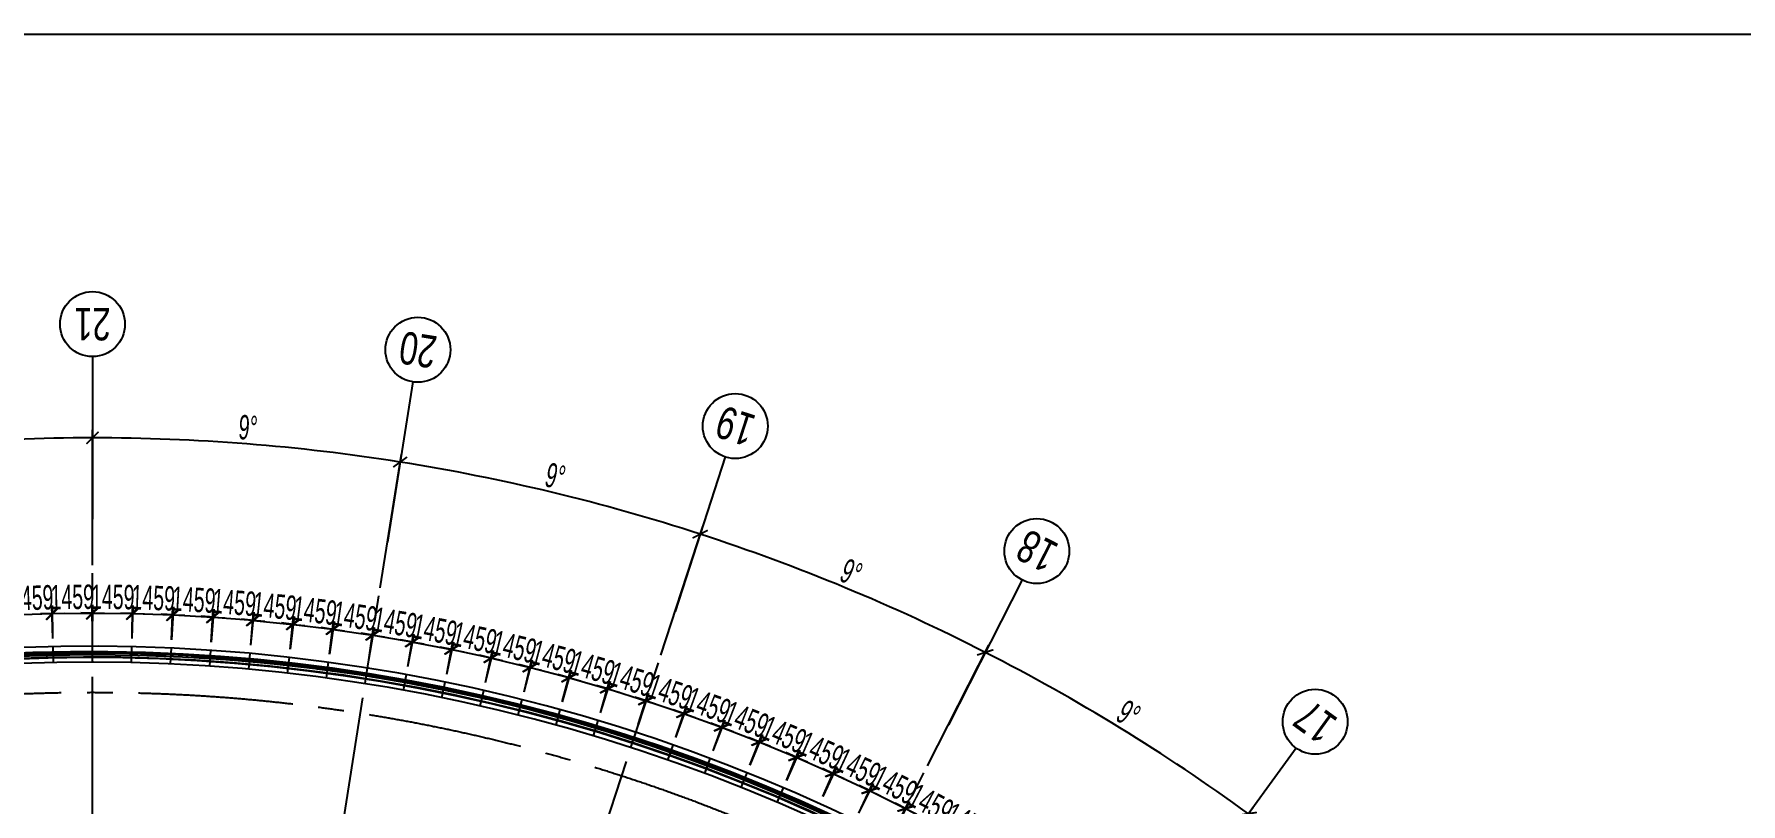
# Model space of a CAD drawing. Extents: x 104132 to 3338343, y -1228862 to 1409848.
# Drawn here: x 1242830 to 1305927, y 155909 to 184338 of the extents above; entities that cross this region are included whole.
import ezdxf
from ezdxf.enums import TextEntityAlignment as Align

# ---------------------------------------------------------------- set-up
doc = ezdxf.new("R2010")
doc.units = 0
doc.linetypes.add('CENTER', pattern=[50.8, 31.75, -6.35, 6.35, -6.35])
doc.linetypes.add('CENTER2', pattern=[28.575, 19.05, -3.175, 3.175, -3.175])
doc.layers.get('0').update_dxf_attribs({"color": 8})
doc.layers.get('Defpoints').update_dxf_attribs({"color": 8})
for name, color, linetype in [('#幕墙线-平面', 8, 'Continuous'), ('#标注', 8, 'Continuous'), ('#轴线', 8, 'CENTER2'), ('A-FLOR-UNDR', 8, 'Continuous'), ('C-SHET-SHBD', 8, 'Continuous'), ('dim', 8, 'Continuous'), ('DOTE', 8, 'CENTER')]:
    doc.layers.add(name, color=color, linetype=linetype)
doc.styles.add('JHZX', font='jrs.shx', dxfattribs={"width": 0.6, "bigfont": 'jhz.shx'})
doc.styles.add('XD2008', font='xd-hzs.shx', dxfattribs={"width": 0.7, "bigfont": 'xd-hztxt.shx'})
doc.dimstyles.new('JZBZ-300', dxfattribs={"dimscale": 300, "dimtxt": 3, "dimasz": 1.5, "dimexe": 1, "dimexo": 1, "dimgap": 0.5, "dimtad": 1, "dimdec": 0, "dimdsep": 46, "dimtxsty": 'JHZX', "dimblk1": 'ARCHTICK', "dimblk2": 'ARCHTICK', "dimsah": 1, "dimcen": 0, "dimclrd": 1, "dimclre": 1, "dimclrt": 2, "dimadec": 3, "dimazin": 2, "dimtfac": 1, "dimtdec": 0, "dimtix": 1, "dimtmove": 0, "dimatfit": 3, "dimfxl": 1, "dimtolj": 1, "dimlwd": -1, "dimlwe": -1, "dimarcsym": 1})

# ---------------------------------------------------------------- blocks, each defined once
blk = doc.blocks.new('_ARCHTICK')
at = {"color": 0, "linetype": 'ByBlock', "const_width": 0.15}
blk.add_lwpolyline([(-0.5, -0.5), (0.5, 0.5)], dxfattribs=at)
blk = doc.blocks.new('*D21')
at = {"layer": '#标注', "color": 1, "ltscale": 300, "transparency": 16777216}
for p, q in [((602339, -86757), (604609, -82302)), ((611437, -92333), (614376, -88288))]:
    blk.add_line(p, q, dxfattribs=at)
blk.add_arc((571468, -147346), 72700, 54, 63, dxfattribs=at)
at = {"layer": 'Defpoints', "color": 0, "ltscale": 300, "transparency": 16777216}
for p in [(611063, -86375), (602203, -87025), (611261, -92575), (571468, -147346)]:
    blk.add_point(p, dxfattribs=at)
at = {"layer": '#标注', "color": 1, "ltscale": 300, "transparency": 16777216, "xscale": 450, "yscale": 450, "zscale": 450}
for p, rotation in [((604473, -82570), 153.000000000001), ((614200, -88530), 324.0000000000002)]:
    blk.add_blockref('_ARCHTICK', p, dxfattribs=dict(at, rotation=rotation))
at = {"layer": '#标注', "color": 2, "ltscale": 300, "transparency": 16777216, "insert": (609767, -84847), "char_height": 900, "attachment_point": 5, "rotation": 328.5, "style": 'JHZX'}
blk.add_mtext('\\A1;9°', dxfattribs=at)
blk = doc.blocks.new('*D22')
at = {"layer": '#标注', "color": 1, "ltscale": 300, "transparency": 16777216}
for p, q in [((592481, -82674), (594026, -77919)), ((602339, -86757), (604609, -82302))]:
    blk.add_line(p, q, dxfattribs=at)
blk.add_arc((571468, -147346), 72700, 63, 72, dxfattribs=at)
at = {"layer": 'Defpoints', "color": 0, "ltscale": 300, "transparency": 16777216}
for p in [(601038, -80931), (592388, -82959), (602203, -87025), (571468, -147346)]:
    blk.add_point(p, dxfattribs=at)
at = {"layer": '#标注', "color": 1, "ltscale": 300, "transparency": 16777216, "xscale": 450, "yscale": 450, "zscale": 450}
for p, rotation in [((593933, -78204), 162.0000000000006), ((604473, -82570), 333.0000000000013)]:
    blk.add_blockref('_ARCHTICK', p, dxfattribs=dict(at, rotation=rotation))
at = {"layer": '#标注', "color": 2, "ltscale": 300, "transparency": 16777216, "insert": (599519, -79626), "char_height": 900, "attachment_point": 5, "rotation": 337.5, "style": 'JHZX'}
blk.add_mtext('\\A1;9°', dxfattribs=at)
blk = doc.blocks.new('*D23')
at = {"layer": '#标注', "color": 1, "ltscale": 300, "transparency": 16777216}
for p, q in [((582105, -80183), (582888, -75245)), ((592481, -82674), (594026, -77919))]:
    blk.add_line(p, q, dxfattribs=at)
blk.add_arc((571468, -147346), 72700, 72, 81, dxfattribs=at)
at = {"layer": 'Defpoints', "color": 0, "ltscale": 300, "transparency": 16777216}
for p in [(590284, -77123), (582058, -80479), (592388, -82959), (571468, -147346)]:
    blk.add_point(p, dxfattribs=at)
at = {"layer": '#标注', "color": 1, "ltscale": 300, "transparency": 16777216, "xscale": 450, "yscale": 450, "zscale": 450}
for p, rotation in [((582841, -75541), 171.0000000000014), ((593933, -78204), 342.0000000000006)]:
    blk.add_blockref('_ARCHTICK', p, dxfattribs=dict(at, rotation=rotation))
at = {"layer": '#标注', "color": 2, "ltscale": 300, "transparency": 16777216, "insert": (588579, -76071), "char_height": 900, "attachment_point": 5, "rotation": 346.5, "style": 'JHZX'}
blk.add_mtext('\\A1;9°', dxfattribs=at)
blk = doc.blocks.new('*D24')
at = {"layer": '#标注', "color": 1, "ltscale": 300, "transparency": 16777216}
for p, q in [((571468, -79346), (571468, -74346)), ((582105, -80183), (582888, -75245))]:
    blk.add_line(p, q, dxfattribs=at)
blk.add_arc((571468, -147346), 72700, 81, 90, dxfattribs=at)
at = {"layer": 'Defpoints', "color": 0, "ltscale": 300, "transparency": 16777216}
for p in [(579067, -75044), (571468, -79646), (582058, -80479), (571468, -147346)]:
    blk.add_point(p, dxfattribs=at)
at = {"layer": '#标注', "color": 1, "ltscale": 300, "transparency": 16777216, "xscale": 450, "yscale": 450, "zscale": 450}
for p, rotation in [((571468, -74646), 180.0000000000006), ((582841, -75541), 351.0000000000015)]:
    blk.add_blockref('_ARCHTICK', p, dxfattribs=dict(at, rotation=rotation))
at = {"layer": '#标注', "color": 2, "ltscale": 300, "transparency": 16777216, "insert": (577219, -74272), "char_height": 900, "attachment_point": 5, "rotation": 355.5, "style": 'JHZX'}
blk.add_mtext('\\A1;9°', dxfattribs=at)
blk = doc.blocks.new('*D25')
at = {"layer": '#标注', "color": 1, "ltscale": 300, "transparency": 16777216}
for p, q in [((571468, -79346), (571468, -74346)), ((560830, -80183), (560048, -75245))]:
    blk.add_line(p, q, dxfattribs=at)
blk.add_arc((571468, -147346), 72700, 90, 99, dxfattribs=at)
at = {"layer": 'Defpoints', "color": 0, "ltscale": 300, "transparency": 16777216}
for p in [(567663, -74746), (571468, -79646), (560877, -80479), (571468, -147346)]:
    blk.add_point(p, dxfattribs=at)
at = {"layer": '#标注', "color": 1, "ltscale": 300, "transparency": 16777216, "xscale": 450, "yscale": 450, "zscale": 450}
blk.add_blockref('_ARCHTICK', (571468, -74646), dxfattribs=at)
at = {"layer": '#标注', "color": 1, "ltscale": 300, "transparency": 16777216, "xscale": 450, "yscale": 450, "zscale": 450, "rotation": 189}
blk.add_blockref('_ARCHTICK', (560095, -75541), dxfattribs=at)
at = {"layer": '#标注', "color": 2, "ltscale": 300, "transparency": 16777216, "insert": (565717, -74272), "char_height": 900, "attachment_point": 5, "rotation": 4.5, "style": 'JHZX'}
blk.add_mtext('\\A1;9°', dxfattribs=at)
blk = doc.blocks.new('*D26')
at = {"layer": '#标注', "color": 1, "ltscale": 300, "transparency": 16777216}
for p, q in [((560830, -80183), (560048, -75245)), ((550455, -82674), (548910, -77919))]:
    blk.add_line(p, q, dxfattribs=at)
blk.add_arc((571468, -147346), 72700, 99, 108, dxfattribs=at)
at = {"layer": 'Defpoints', "color": 0, "ltscale": 300, "transparency": 16777216}
for p in [(556353, -76235), (560877, -80479), (550547, -82959), (571468, -147346)]:
    blk.add_point(p, dxfattribs=at)
at = {"layer": '#标注', "color": 1, "ltscale": 300, "transparency": 16777216, "xscale": 450, "yscale": 450, "zscale": 450}
for p, rotation in [((560095, -75541), 8.999999999999936), ((549002, -78204), 198.0000000000012)]:
    blk.add_blockref('_ARCHTICK', p, dxfattribs=dict(at, rotation=rotation))
at = {"layer": '#标注', "color": 2, "ltscale": 300, "transparency": 16777216, "insert": (554356, -76071), "char_height": 900, "attachment_point": 5, "rotation": 13.5, "style": 'JHZX'}
blk.add_mtext('\\A1;9°', dxfattribs=at)
blk = doc.blocks.new('*D27')
at = {"layer": '#标注', "color": 1, "ltscale": 300, "transparency": 16777216}
for p, q in [((550455, -82674), (548910, -77919)), ((540597, -86757), (538327, -82302))]:
    blk.add_line(p, q, dxfattribs=at)
blk.add_arc((571468, -147346), 72700, 108, 117, dxfattribs=at)
at = {"layer": 'Defpoints', "color": 0, "ltscale": 300, "transparency": 16777216}
for p in [(545415, -79475), (550547, -82959), (540733, -87025), (571468, -147346)]:
    blk.add_point(p, dxfattribs=at)
at = {"layer": '#标注', "color": 1, "ltscale": 300, "transparency": 16777216, "xscale": 450, "yscale": 450, "zscale": 450}
for p, rotation in [((549002, -78204), 18.0000000000014), ((538463, -82570), 207.0000000000022)]:
    blk.add_blockref('_ARCHTICK', p, dxfattribs=dict(at, rotation=rotation))
at = {"layer": '#标注', "color": 2, "ltscale": 300, "transparency": 16777216, "insert": (543417, -79626), "char_height": 900, "attachment_point": 5, "rotation": 22.5, "style": 'JHZX'}
blk.add_mtext('\\A1;9°', dxfattribs=at)
blk = doc.blocks.new('*D28')
at = {"layer": '#标注', "color": 1, "ltscale": 300, "transparency": 16777216}
for p, q in [((540597, -86757), (538327, -82302)), ((531498, -92333), (528560, -88288))]:
    blk.add_line(p, q, dxfattribs=at)
blk.add_arc((571468, -147346), 72700, 117, 126, dxfattribs=at)
at = {"layer": 'Defpoints', "color": 0, "ltscale": 300, "transparency": 16777216}
for p in [(535118, -84386), (540733, -87025), (531675, -92575), (571468, -147346)]:
    blk.add_point(p, dxfattribs=at)
at = {"layer": '#标注', "color": 1, "ltscale": 300, "transparency": 16777216, "xscale": 450, "yscale": 450, "zscale": 450}
for p, rotation in [((538463, -82570), 27.00000000000201), ((528736, -88530), 215.9999999999994)]:
    blk.add_blockref('_ARCHTICK', p, dxfattribs=dict(at, rotation=rotation))
at = {"layer": '#标注', "color": 2, "ltscale": 300, "transparency": 16777216, "insert": (533169, -84847), "char_height": 900, "attachment_point": 5, "rotation": 31.5, "style": 'JHZX'}
blk.add_mtext('\\A1;9°', dxfattribs=at)
blk = doc.blocks.new('*U1046')
blk.add_line((0, -20), (0, 0))
blk.add_circle((0, -24), 4)
at = {"style": 'JHZX', "width": 0.75}
blk.add_attdef('AXES', text='', height=4, dxfattribs=at).set_placement((0, -24), align=Align.MIDDLE_CENTER)
blk = doc.blocks.new('QWEAFSD')
at = {"layer": '#幕墙线-平面', "ltscale": 300}
for points in [[(171376, 551582), (171363, 552167)], [(172821, 551598), (172821, 552183)], [(174266, 551582), (174280, 552167)], [(175711, 551533), (175737, 552118)], [(177154, 551452), (177194, 552036)], [(178595, 551339), (178648, 551922)], [(180033, 551193), (180099, 551775)], [(181468, 551015), (181546, 551595)], [(182898, 550805), (182989, 551383)], [(184323, 550563), (184427, 551139)], [(185742, 550289), (185859, 550862)], [(187155, 549983), (187285, 550554)], [(188560, 549646), (188703, 550213)], [(189958, 549277), (190113, 549841)], [(191347, 548877), (191515, 549437)], [(192726, 548446), (192907, 549002)], [(194096, 547983), (194289, 548536)], [(195455, 547491), (195660, 548038)], [(196802, 546968), (197020, 547511)], [(198138, 546415), (198368, 546953)]]:
    blk.add_lwpolyline(points, dxfattribs=at)
at = {"layer": 'A-FLOR-UNDR', "ltscale": 5}
for radius, end in [(65000, 202.58664), (64800, 202.00419), (64750, 201.83199), (64600, 201.19687), (64580, 201.09026), (64415, 200.57143)]:
    blk.add_arc((172821, 487183), radius, 322.26362, end, dxfattribs=at)
blk = doc.blocks.new('*D146')
at = {"layer": '#标注', "color": 1, "ltscale": 300, "transparency": 16777216}
for p, q in [((384205, -233966), (383755, -233981)), ((384236, -234891), (384195, -233666)), ((384205, -233966), (385663, -233917)), ((385694, -234842), (385653, -233617)), ((385663, -233917), (386113, -233902))]:
    blk.add_line(p, q, dxfattribs=at)
at = {"layer": 'Defpoints', "color": 0, "ltscale": 300, "transparency": 16777216}
for p in [(385663, -233917), (384246, -235191), (385704, -235142)]:
    blk.add_point(p, dxfattribs=at)
at = {"layer": '#标注', "color": 1, "ltscale": 300, "transparency": 16777216, "xscale": 450, "yscale": 450, "zscale": 450}
for p, rotation in [((384205, -233966), 1.928571428579815), ((385663, -233917), 181.9285714285798)]:
    blk.add_blockref('_ARCHTICK', p, dxfattribs=dict(at, rotation=rotation))
at = {"layer": '#标注', "color": 2, "ltscale": 300, "transparency": 16777216, "insert": (384914, -233342), "char_height": 900, "attachment_point": 5, "rotation": 1.92857, "style": 'JHZX'}
blk.add_mtext('\\A1;1459', dxfattribs=at)
blk = doc.blocks.new('*D147')
at = {"layer": '#标注', "color": 1, "ltscale": 300, "transparency": 16777216}
for p, q in [((385690, -233916), (385240, -233921)), ((385701, -234842), (385687, -233616)), ((385690, -233916), (387149, -233900)), ((387159, -234825), (387145, -233600)), ((387149, -233900), (387599, -233895))]:
    blk.add_line(p, q, dxfattribs=at)
at = {"layer": 'Defpoints', "color": 0, "ltscale": 300, "transparency": 16777216}
for p in [(387149, -233900), (385704, -235142), (387162, -235125)]:
    blk.add_point(p, dxfattribs=at)
at = {"layer": '#标注', "color": 1, "ltscale": 300, "transparency": 16777216, "xscale": 450, "yscale": 450, "zscale": 450}
for p, rotation in [((385690, -233916), 0.6428571428660935), ((387149, -233900), 180.6428571428661)]:
    blk.add_blockref('_ARCHTICK', p, dxfattribs=dict(at, rotation=rotation))
at = {"layer": '#标注', "color": 2, "ltscale": 300, "transparency": 16777216, "insert": (386413, -233308), "char_height": 900, "attachment_point": 5, "rotation": 0.64286, "style": 'JHZX'}
blk.add_mtext('\\A1;1459', dxfattribs=at)
blk = doc.blocks.new('*D148')
at = {"layer": '#标注', "color": 1, "ltscale": 300, "transparency": 16777216}
for p, q in [((387176, -233900), (386726, -233895)), ((387166, -234825), (387180, -233600)), ((387176, -233900), (388635, -233916)), ((388624, -234842), (388638, -233616)), ((388635, -233916), (389085, -233921))]:
    blk.add_line(p, q, dxfattribs=at)
at = {"layer": 'Defpoints', "color": 0, "ltscale": 300, "transparency": 16777216}
for p in [(388635, -233916), (387162, -235125), (388621, -235142)]:
    blk.add_point(p, dxfattribs=at)
at = {"layer": '#标注', "color": 1, "ltscale": 300, "transparency": 16777216, "xscale": 450, "yscale": 450, "zscale": 450}
for p, rotation in [((387176, -233900), 359.3571428571533), ((388635, -233916), 179.3571428571533)]:
    blk.add_blockref('_ARCHTICK', p, dxfattribs=dict(at, rotation=rotation))
at = {"layer": '#标注', "color": 2, "ltscale": 300, "transparency": 16777216, "insert": (387912, -233308), "char_height": 900, "attachment_point": 5, "rotation": 359.35714, "style": 'JHZX'}
blk.add_mtext('\\A1;1459', dxfattribs=at)
blk = doc.blocks.new('*D149')
at = {"layer": '#标注', "color": 1, "ltscale": 300, "transparency": 16777216}
for p, q in [((388662, -233917), (388212, -233902)), ((388631, -234842), (388672, -233617)), ((388662, -233917), (390120, -233966)), ((390089, -234891), (390130, -233666)), ((390120, -233966), (390570, -233981))]:
    blk.add_line(p, q, dxfattribs=at)
at = {"layer": 'Defpoints', "color": 0, "ltscale": 300, "transparency": 16777216}
for p in [(390120, -233966), (388621, -235142), (390079, -235191)]:
    blk.add_point(p, dxfattribs=at)
at = {"layer": '#标注', "color": 1, "ltscale": 300, "transparency": 16777216, "xscale": 450, "yscale": 450, "zscale": 450}
for p, rotation in [((388662, -233917), 358.0714285714396), ((390120, -233966), 178.0714285714396)]:
    blk.add_blockref('_ARCHTICK', p, dxfattribs=dict(at, rotation=rotation))
at = {"layer": '#标注', "color": 2, "ltscale": 300, "transparency": 16777216, "insert": (389411, -233342), "char_height": 900, "attachment_point": 5, "rotation": 358.07143, "style": 'JHZX'}
blk.add_mtext('\\A1;1459', dxfattribs=at)
blk = doc.blocks.new('*D150')
at = {"layer": '#标注', "color": 1, "ltscale": 300, "transparency": 16777216}
for p, q in [((390147, -233967), (389698, -233942)), ((390096, -234891), (390164, -233668)), ((390147, -233967), (391604, -234049)), ((391552, -234973), (391620, -233750)), ((391604, -234049), (392053, -234074))]:
    blk.add_line(p, q, dxfattribs=at)
at = {"layer": 'Defpoints', "color": 0, "ltscale": 300, "transparency": 16777216}
for p in [(391604, -234049), (390079, -235191), (391535, -235272)]:
    blk.add_point(p, dxfattribs=at)
at = {"layer": '#标注', "color": 1, "ltscale": 300, "transparency": 16777216, "xscale": 450, "yscale": 450, "zscale": 450}
for p, rotation in [((390147, -233967), 356.7857142857241), ((391604, -234049), 176.7857142857241)]:
    blk.add_blockref('_ARCHTICK', p, dxfattribs=dict(at, rotation=rotation))
at = {"layer": '#标注', "color": 2, "ltscale": 300, "transparency": 16777216, "insert": (390909, -233409), "char_height": 900, "attachment_point": 5, "rotation": 356.78571, "style": 'JHZX'}
blk.add_mtext('\\A1;1459', dxfattribs=at)
blk = doc.blocks.new('*D151')
at = {"layer": '#标注', "color": 1, "ltscale": 300, "transparency": 16777216}
for p, q in [((391631, -234051), (391182, -234016)), ((391559, -234973), (391655, -233752)), ((391631, -234051), (393085, -234165)), ((393013, -235088), (393109, -233866)), ((393085, -234165), (393534, -234201))]:
    blk.add_line(p, q, dxfattribs=at)
at = {"layer": 'Defpoints', "color": 0, "ltscale": 300, "transparency": 16777216}
for p in [(393085, -234165), (391535, -235272), (392989, -235387)]:
    blk.add_point(p, dxfattribs=at)
at = {"layer": '#标注', "color": 1, "ltscale": 300, "transparency": 16777216, "xscale": 450, "yscale": 450, "zscale": 450}
for p, rotation in [((391631, -234051), 355.5000000000103), ((393085, -234165), 175.5000000000103)]:
    blk.add_blockref('_ARCHTICK', p, dxfattribs=dict(at, rotation=rotation))
at = {"layer": '#标注', "color": 2, "ltscale": 300, "transparency": 16777216, "insert": (392405, -233510), "char_height": 900, "attachment_point": 5, "rotation": 355.5, "style": 'JHZX'}
blk.add_mtext('\\A1;1459', dxfattribs=at)
blk = doc.blocks.new('*D152')
at = {"layer": '#标注', "color": 1, "ltscale": 300, "transparency": 16777216}
for p, q in [((393019, -235088), (393143, -233869)), ((394470, -235235), (394594, -234016)), ((393113, -234168), (392665, -234122)), ((393113, -234168), (394564, -234315)), ((394564, -234315), (395011, -234360))]:
    blk.add_line(p, q, dxfattribs=at)
at = {"layer": 'Defpoints', "color": 0, "ltscale": 300, "transparency": 16777216}
for p in [(394564, -234315), (392989, -235387), (394440, -235534)]:
    blk.add_point(p, dxfattribs=at)
at = {"layer": '#标注', "color": 1, "ltscale": 300, "transparency": 16777216, "xscale": 450, "yscale": 450, "zscale": 450}
for p, rotation in [((393113, -234168), 354.214285714295), ((394564, -234315), 174.2142857142951)]:
    blk.add_blockref('_ARCHTICK', p, dxfattribs=dict(at, rotation=rotation))
at = {"layer": '#标注', "color": 2, "ltscale": 300, "transparency": 16777216, "insert": (393899, -233644), "char_height": 900, "attachment_point": 5, "rotation": 354.21429, "style": 'JHZX'}
blk.add_mtext('\\A1;1459', dxfattribs=at)
blk = doc.blocks.new('*D153')
at = {"layer": '#标注', "color": 1, "ltscale": 300, "transparency": 16777216}
for p, q in [((394477, -235236), (394628, -234020)), ((394591, -234318), (394144, -234263)), ((394591, -234318), (396038, -234497)), ((395925, -235416), (396075, -234200)), ((396038, -234497), (396485, -234553))]:
    blk.add_line(p, q, dxfattribs=at)
at = {"layer": 'Defpoints', "color": 0, "ltscale": 300, "transparency": 16777216}
for p in [(396038, -234497), (394440, -235534), (395888, -235713)]:
    blk.add_point(p, dxfattribs=at)
at = {"layer": '#标注', "color": 1, "ltscale": 300, "transparency": 16777216, "xscale": 450, "yscale": 450, "zscale": 450}
for p, rotation in [((394591, -234318), 352.9285714285829), ((396038, -234497), 172.9285714285829)]:
    blk.add_blockref('_ARCHTICK', p, dxfattribs=dict(at, rotation=rotation))
at = {"layer": '#标注', "color": 2, "ltscale": 300, "transparency": 16777216, "insert": (395389, -233812), "char_height": 900, "attachment_point": 5, "rotation": 352.92857, "style": 'JHZX'}
blk.add_mtext('\\A1;1459', dxfattribs=at)
blk = doc.blocks.new('*D154')
at = {"layer": '#标注', "color": 1, "ltscale": 300, "transparency": 16777216}
for p, q in [((396066, -234501), (395621, -234436)), ((395931, -235417), (396109, -234204)), ((396066, -234501), (397509, -234713)), ((397374, -235629), (397552, -234416)), ((397509, -234713), (397954, -234779))]:
    blk.add_line(p, q, dxfattribs=at)
at = {"layer": 'Defpoints', "color": 0, "ltscale": 300, "transparency": 16777216}
for p in [(397509, -234713), (395888, -235713), (397331, -235925)]:
    blk.add_point(p, dxfattribs=at)
at = {"layer": '#标注', "color": 1, "ltscale": 300, "transparency": 16777216, "xscale": 450, "yscale": 450, "zscale": 450}
for p, rotation in [((396066, -234501), 351.6428571428687), ((397509, -234713), 171.6428571428687)]:
    blk.add_blockref('_ARCHTICK', p, dxfattribs=dict(at, rotation=rotation))
at = {"layer": '#标注', "color": 2, "ltscale": 300, "transparency": 16777216, "insert": (396874, -234014), "char_height": 900, "attachment_point": 5, "rotation": 351.64286, "style": 'JHZX'}
blk.add_mtext('\\A1;1459', dxfattribs=at)
blk = doc.blocks.new('*D155')
at = {"layer": '#标注', "color": 1, "ltscale": 300, "transparency": 16777216}
for p, q in [((397536, -234717), (397092, -234642)), ((397381, -235630), (397586, -234422)), ((397536, -234717), (398974, -234962)), ((398819, -235874), (399024, -234666)), ((398974, -234962), (399418, -235037))]:
    blk.add_line(p, q, dxfattribs=at)
at = {"layer": 'Defpoints', "color": 0, "ltscale": 300, "transparency": 16777216}
for p in [(398974, -234962), (397331, -235925), (398769, -236170)]:
    blk.add_point(p, dxfattribs=at)
at = {"layer": '#标注', "color": 1, "ltscale": 300, "transparency": 16777216, "xscale": 450, "yscale": 450, "zscale": 450}
for p, rotation in [((397536, -234717), 350.3571428571546), ((398974, -234962), 170.3571428571547)]:
    blk.add_blockref('_ARCHTICK', p, dxfattribs=dict(at, rotation=rotation))
at = {"layer": '#标注', "color": 2, "ltscale": 300, "transparency": 16777216, "insert": (398355, -234248), "char_height": 900, "attachment_point": 5, "rotation": 350.35714, "style": 'JHZX'}
blk.add_mtext('\\A1;1459', dxfattribs=at)
blk = doc.blocks.new('*D156')
at = {"layer": '#标注', "color": 1, "ltscale": 300, "transparency": 16777216}
for p, q in [((398826, -235875), (399058, -234672)), ((399001, -234967), (398559, -234881)), ((399001, -234967), (400433, -235243)), ((400258, -236152), (400490, -234949)), ((400433, -235243), (400875, -235329))]:
    blk.add_line(p, q, dxfattribs=at)
at = {"layer": 'Defpoints', "color": 0, "ltscale": 300, "transparency": 16777216}
for p in [(400433, -235243), (398769, -236170), (400201, -236446)]:
    blk.add_point(p, dxfattribs=at)
at = {"layer": '#标注', "color": 1, "ltscale": 300, "transparency": 16777216, "xscale": 450, "yscale": 450, "zscale": 450}
for p, rotation in [((399001, -234967), 349.0714285714407), ((400433, -235243), 169.0714285714407)]:
    blk.add_blockref('_ARCHTICK', p, dxfattribs=dict(at, rotation=rotation))
at = {"layer": '#标注', "color": 2, "ltscale": 300, "transparency": 16777216, "insert": (399831, -234516), "char_height": 900, "attachment_point": 5, "rotation": 349.07143, "style": 'JHZX'}
blk.add_mtext('\\A1;1459', dxfattribs=at)
blk = doc.blocks.new('*D157')
at = {"layer": '#标注', "color": 1, "ltscale": 300, "transparency": 16777216}
for p, q in [((400460, -235249), (400020, -235154)), ((400264, -236153), (400523, -234956)), ((400460, -235249), (401886, -235557)), ((401690, -236462), (401949, -235264)), ((401886, -235557), (402325, -235653))]:
    blk.add_line(p, q, dxfattribs=at)
at = {"layer": 'Defpoints', "color": 0, "ltscale": 300, "transparency": 16777216}
for p in [(401886, -235557), (400201, -236446), (401626, -236755)]:
    blk.add_point(p, dxfattribs=at)
at = {"layer": '#标注', "color": 1, "ltscale": 300, "transparency": 16777216, "xscale": 450, "yscale": 450, "zscale": 450}
for p, rotation in [((400460, -235249), 347.7857142857246), ((401886, -235557), 167.7857142857245)]:
    blk.add_blockref('_ARCHTICK', p, dxfattribs=dict(at, rotation=rotation))
at = {"layer": '#标注', "color": 2, "ltscale": 300, "transparency": 16777216, "insert": (401300, -234817), "char_height": 900, "attachment_point": 5, "rotation": 347.78571, "style": 'JHZX'}
blk.add_mtext('\\A1;1459', dxfattribs=at)
blk = doc.blocks.new('*D158')
at = {"layer": '#标注', "color": 1, "ltscale": 300, "transparency": 16777216}
for p, q in [((401696, -236463), (401982, -235272)), ((401912, -235563), (401475, -235458)), ((401912, -235563), (403331, -235904)), ((403115, -236804), (403401, -235612)), ((403331, -235904), (403768, -236009))]:
    blk.add_line(p, q, dxfattribs=at)
at = {"layer": 'Defpoints', "color": 0, "ltscale": 300, "transparency": 16777216}
for p in [(403331, -235904), (401626, -236755), (403045, -237095)]:
    blk.add_point(p, dxfattribs=at)
at = {"layer": '#标注', "color": 1, "ltscale": 300, "transparency": 16777216, "xscale": 450, "yscale": 450, "zscale": 450}
for p, rotation in [((401912, -235563), 346.5000000000141), ((403331, -235904), 166.5000000000141)]:
    blk.add_blockref('_ARCHTICK', p, dxfattribs=dict(at, rotation=rotation))
at = {"layer": '#标注', "color": 2, "ltscale": 300, "transparency": 16777216, "insert": (402762, -235150), "char_height": 900, "attachment_point": 5, "rotation": 346.5, "style": 'JHZX'}
blk.add_mtext('\\A1;1459', dxfattribs=at)
blk = doc.blocks.new('*D159')
at = {"layer": '#标注', "color": 1, "ltscale": 300, "transparency": 16777216}
for p, q in [((403357, -235911), (402922, -235796)), ((403121, -236805), (403434, -235621)), ((403357, -235911), (404768, -236283)), ((404531, -237178), (404844, -235993)), ((404768, -236283), (405203, -236398))]:
    blk.add_line(p, q, dxfattribs=at)
at = {"layer": 'Defpoints', "color": 0, "ltscale": 300, "transparency": 16777216}
for p in [(404768, -236283), (403045, -237095), (404455, -237468)]:
    blk.add_point(p, dxfattribs=at)
at = {"layer": '#标注', "color": 1, "ltscale": 300, "transparency": 16777216, "xscale": 450, "yscale": 450, "zscale": 450}
for p, rotation in [((403357, -235911), 345.2142857142958), ((404768, -236283), 165.2142857142959)]:
    blk.add_blockref('_ARCHTICK', p, dxfattribs=dict(at, rotation=rotation))
at = {"layer": '#标注', "color": 2, "ltscale": 300, "transparency": 16777216, "insert": (404216, -235517), "char_height": 900, "attachment_point": 5, "rotation": 345.21429, "style": 'JHZX'}
blk.add_mtext('\\A1;1459', dxfattribs=at)
blk = doc.blocks.new('*D160')
at = {"layer": '#标注', "color": 1, "ltscale": 300, "transparency": 16777216}
for p, q in [((404794, -236290), (404362, -236166)), ((404538, -237179), (404877, -236002)), ((404794, -236290), (406196, -236694)), ((405939, -237583), (406279, -236406)), ((406196, -236694), (406628, -236819))]:
    blk.add_line(p, q, dxfattribs=at)
at = {"layer": 'Defpoints', "color": 0, "ltscale": 300, "transparency": 16777216}
for p in [(406196, -236694), (404455, -237468), (405856, -237871)]:
    blk.add_point(p, dxfattribs=at)
at = {"layer": '#标注', "color": 1, "ltscale": 300, "transparency": 16777216, "xscale": 450, "yscale": 450, "zscale": 450}
for p, rotation in [((404794, -236290), 343.9285714285855), ((406196, -236694), 163.9285714285856)]:
    blk.add_blockref('_ARCHTICK', p, dxfattribs=dict(at, rotation=rotation))
at = {"layer": '#标注', "color": 2, "ltscale": 300, "transparency": 16777216, "insert": (405661, -235916), "char_height": 900, "attachment_point": 5, "rotation": 343.92857, "style": 'JHZX'}
blk.add_mtext('\\A1;1459', dxfattribs=at)
blk = doc.blocks.new('*D161')
at = {"layer": '#标注', "color": 1, "ltscale": 300, "transparency": 16777216}
for p, q in [((406222, -236702), (405792, -236568)), ((405946, -237585), (406311, -236416)), ((406222, -236702), (407614, -237137)), ((407338, -238020), (407704, -236851)), ((407614, -237137), (408044, -237271))]:
    blk.add_line(p, q, dxfattribs=at)
at = {"layer": 'Defpoints', "color": 0, "ltscale": 300, "transparency": 16777216}
for p in [(407614, -237137), (405856, -237871), (407249, -238306)]:
    blk.add_point(p, dxfattribs=at)
at = {"layer": '#标注', "color": 1, "ltscale": 300, "transparency": 16777216, "xscale": 450, "yscale": 450, "zscale": 450}
for p, rotation in [((406222, -236702), 342.6428571428704), ((407614, -237137), 162.6428571428704)]:
    blk.add_blockref('_ARCHTICK', p, dxfattribs=dict(at, rotation=rotation))
at = {"layer": '#标注', "color": 2, "ltscale": 300, "transparency": 16777216, "insert": (407097, -236347), "char_height": 900, "attachment_point": 5, "rotation": 342.64286, "style": 'JHZX'}
blk.add_mtext('\\A1;1459', dxfattribs=at)
blk = doc.blocks.new('*D162')
at = {"layer": '#标注', "color": 1, "ltscale": 300, "transparency": 16777216}
for p, q in [((407640, -237146), (407214, -237002)), ((407344, -238022), (407736, -236861)), ((407640, -237146), (409022, -237612)), ((408727, -238488), (409118, -237328)), ((409022, -237612), (409449, -237756))]:
    blk.add_line(p, q, dxfattribs=at)
at = {"layer": 'Defpoints', "color": 0, "ltscale": 300, "transparency": 16777216}
for p in [(409022, -237612), (407249, -238306), (408631, -238773)]:
    blk.add_point(p, dxfattribs=at)
at = {"layer": '#标注', "color": 1, "ltscale": 300, "transparency": 16777216, "xscale": 450, "yscale": 450, "zscale": 450}
for p, rotation in [((407640, -237146), 341.3571428571588), ((409022, -237612), 161.3571428571588)]:
    blk.add_blockref('_ARCHTICK', p, dxfattribs=dict(at, rotation=rotation))
at = {"layer": '#标注', "color": 2, "ltscale": 300, "transparency": 16777216, "insert": (408523, -236810), "char_height": 900, "attachment_point": 5, "rotation": 341.35714, "style": 'JHZX'}
blk.add_mtext('\\A1;1459', dxfattribs=at)
blk = doc.blocks.new('*D163')
at = {"layer": '#标注', "color": 1, "ltscale": 300, "transparency": 16777216}
for p, q in [((409048, -237621), (408625, -237467)), ((408733, -238491), (409151, -237339)), ((409048, -237621), (410419, -238118)), ((410104, -238988), (410522, -237836)), ((410419, -238118), (410843, -238271))]:
    blk.add_line(p, q, dxfattribs=at)
at = {"layer": 'Defpoints', "color": 0, "ltscale": 300, "transparency": 16777216}
for p in [(410419, -238118), (408631, -238773), (410002, -239270)]:
    blk.add_point(p, dxfattribs=at)
at = {"layer": '#标注', "color": 1, "ltscale": 300, "transparency": 16777216, "xscale": 450, "yscale": 450, "zscale": 450}
for p, rotation in [((409048, -237621), 340.0714285714422), ((410419, -238118), 160.0714285714422)]:
    blk.add_blockref('_ARCHTICK', p, dxfattribs=dict(at, rotation=rotation))
at = {"layer": '#标注', "color": 2, "ltscale": 300, "transparency": 16777216, "insert": (409938, -237305), "char_height": 900, "attachment_point": 5, "rotation": 340.07143, "style": 'JHZX'}
blk.add_mtext('\\A1;1459', dxfattribs=at)
blk = doc.blocks.new('*D164')
at = {"layer": '#标注', "color": 1, "ltscale": 300, "transparency": 16777216}
for p, q in [((410110, -238990), (410554, -237848)), ((410445, -238128), (410026, -237965)), ((410445, -238128), (411805, -238655)), ((411470, -239518), (411914, -238376)), ((411805, -238655), (412224, -238818))]:
    blk.add_line(p, q, dxfattribs=at)
at = {"layer": 'Defpoints', "color": 0, "ltscale": 300, "transparency": 16777216}
for p in [(411805, -238655), (410002, -239270), (411362, -239798)]:
    blk.add_point(p, dxfattribs=at)
at = {"layer": '#标注', "color": 1, "ltscale": 300, "transparency": 16777216, "xscale": 450, "yscale": 450, "zscale": 450}
for p, rotation in [((410445, -238128), 338.7857142857268), ((411805, -238655), 158.7857142857268)]:
    blk.add_blockref('_ARCHTICK', p, dxfattribs=dict(at, rotation=rotation))
at = {"layer": '#标注', "color": 2, "ltscale": 300, "transparency": 16777216, "insert": (411342, -237832), "char_height": 900, "attachment_point": 5, "rotation": 338.78571, "style": 'JHZX'}
blk.add_mtext('\\A1;1459', dxfattribs=at)
blk = doc.blocks.new('*D165')
at = {"layer": '#标注', "color": 1, "ltscale": 300, "transparency": 16777216}
for p, q in [((411830, -238666), (411415, -238493)), ((411476, -239521), (411945, -238389)), ((411830, -238666), (413178, -239224)), ((412824, -240079), (413293, -238947)), ((413178, -239224), (413594, -239396))]:
    blk.add_line(p, q, dxfattribs=at)
at = {"layer": 'Defpoints', "color": 0, "ltscale": 300, "transparency": 16777216}
for p in [(413178, -239224), (411362, -239798), (412709, -240356)]:
    blk.add_point(p, dxfattribs=at)
at = {"layer": '#标注', "color": 1, "ltscale": 300, "transparency": 16777216, "xscale": 450, "yscale": 450, "zscale": 450}
for p, rotation in [((411830, -238666), 337.5000000000123), ((413178, -239224), 157.5000000000123)]:
    blk.add_blockref('_ARCHTICK', p, dxfattribs=dict(at, rotation=rotation))
at = {"layer": '#标注', "color": 2, "ltscale": 300, "transparency": 16777216, "insert": (412734, -238390), "char_height": 900, "attachment_point": 5, "rotation": 337.5, "style": 'JHZX'}
blk.add_mtext('\\A1;1459', dxfattribs=at)
blk = doc.blocks.new('*D166')
at = {"layer": '#标注', "color": 1, "ltscale": 300, "transparency": 16777216}
for p, q in [((413203, -239235), (412792, -239053)), ((412830, -240081), (413324, -238960)), ((413203, -239235), (414538, -239823)), ((414165, -240670), (414659, -239548)), ((414538, -239823), (414950, -240004))]:
    blk.add_line(p, q, dxfattribs=at)
at = {"layer": 'Defpoints', "color": 0, "ltscale": 300, "transparency": 16777216}
for p in [(412709, -240356), (414538, -239823), (414044, -240944)]:
    blk.add_point(p, dxfattribs=at)
at = {"layer": '#标注', "color": 1, "ltscale": 300, "transparency": 16777216, "xscale": 450, "yscale": 450, "zscale": 450}
for p, rotation in [((413203, -239235), 336.214285714299), ((414538, -239823), 156.214285714299)]:
    blk.add_blockref('_ARCHTICK', p, dxfattribs=dict(at, rotation=rotation))
at = {"layer": '#标注', "color": 2, "ltscale": 300, "transparency": 16777216, "insert": (414113, -238980), "char_height": 900, "attachment_point": 5, "rotation": 336.21429, "style": 'JHZX'}
blk.add_mtext('\\A1;1459', dxfattribs=at)
blk = doc.blocks.new('*D167')
at = {"layer": '#标注', "color": 1, "ltscale": 300, "transparency": 16777216}
for p, q in [((414563, -239834), (414155, -239644)), ((414171, -240672), (414690, -239563)), ((414563, -239834), (415884, -240452)), ((415492, -241290), (416011, -240181)), ((415884, -240452), (416292, -240643))]:
    blk.add_line(p, q, dxfattribs=at)
at = {"layer": 'Defpoints', "color": 0, "ltscale": 300, "transparency": 16777216}
for p in [(414044, -240944), (415884, -240452), (415365, -241562)]:
    blk.add_point(p, dxfattribs=at)
at = {"layer": '#标注', "color": 1, "ltscale": 300, "transparency": 16777216, "xscale": 450, "yscale": 450, "zscale": 450}
for p, rotation in [((414563, -239834), 334.9285714285843), ((415884, -240452), 154.9285714285843)]:
    blk.add_blockref('_ARCHTICK', p, dxfattribs=dict(at, rotation=rotation))
at = {"layer": '#标注', "color": 2, "ltscale": 300, "transparency": 16777216, "insert": (415478, -239600), "char_height": 900, "attachment_point": 5, "rotation": 334.92857, "style": 'JHZX'}
blk.add_mtext('\\A1;1459', dxfattribs=at)
blk = doc.blocks.new('*D168')
at = {"layer": '#标注', "color": 1, "ltscale": 300, "transparency": 16777216}
for p, q in [((415498, -241293), (416042, -240195)), ((415909, -240464), (415506, -240265)), ((415909, -240464), (417216, -241112)), ((416805, -241941), (417349, -240843)), ((417216, -241112), (417619, -241312))]:
    blk.add_line(p, q, dxfattribs=at)
at = {"layer": 'Defpoints', "color": 0, "ltscale": 300, "transparency": 16777216}
for p in [(415365, -241562), (417216, -241112), (416672, -242210)]:
    blk.add_point(p, dxfattribs=at)
at = {"layer": '#标注', "color": 1, "ltscale": 300, "transparency": 16777216, "xscale": 450, "yscale": 450, "zscale": 450}
for p, rotation in [((415909, -240464), 333.6428571428735), ((417216, -241112), 153.6428571428735)]:
    blk.add_blockref('_ARCHTICK', p, dxfattribs=dict(at, rotation=rotation))
at = {"layer": '#标注', "color": 2, "ltscale": 300, "transparency": 16777216, "insert": (416829, -240250), "char_height": 900, "attachment_point": 5, "rotation": 333.64286, "style": 'JHZX'}
blk.add_mtext('\\A1;1459', dxfattribs=at)
blk = doc.blocks.new('*D169')
at = {"layer": '#标注', "color": 1, "ltscale": 300, "transparency": 16777216}
for p, q in [((416811, -241944), (417380, -240859)), ((417240, -241124), (416842, -240916)), ((417240, -241124), (418532, -241801)), ((418103, -242621), (418672, -241535)), ((418532, -241801), (418931, -242010))]:
    blk.add_line(p, q, dxfattribs=at)
at = {"layer": 'Defpoints', "color": 0, "ltscale": 300, "transparency": 16777216}
for p in [(416672, -242210), (418532, -241801), (417964, -242886)]:
    blk.add_point(p, dxfattribs=at)
at = {"layer": '#标注', "color": 1, "ltscale": 300, "transparency": 16777216, "xscale": 450, "yscale": 450, "zscale": 450}
for p, rotation in [((417240, -241124), 332.3571428571558), ((418532, -241801), 152.3571428571558)]:
    blk.add_blockref('_ARCHTICK', p, dxfattribs=dict(at, rotation=rotation))
at = {"layer": '#标注', "color": 2, "ltscale": 300, "transparency": 16777216, "insert": (418165, -240931), "char_height": 900, "attachment_point": 5, "rotation": 332.35714, "style": 'JHZX'}
blk.add_mtext('\\A1;1459', dxfattribs=at)
blk = doc.blocks.new('*D170')
at = {"layer": '#标注', "color": 1, "ltscale": 300, "transparency": 16777216}
for p, q in [((418109, -242624), (418702, -241551)), ((418557, -241814), (418163, -241596)), ((418557, -241814), (419833, -242520)), ((419386, -243329), (419978, -242257)), ((419833, -242520), (420227, -242737))]:
    blk.add_line(p, q, dxfattribs=at)
at = {"layer": 'Defpoints', "color": 0, "ltscale": 300, "transparency": 16777216}
for p in [(417964, -242886), (419833, -242520), (419241, -243592)]:
    blk.add_point(p, dxfattribs=at)
at = {"layer": '#标注', "color": 1, "ltscale": 300, "transparency": 16777216, "xscale": 450, "yscale": 450, "zscale": 450}
for p, rotation in [((418557, -241814), 331.0714285714417), ((419833, -242520), 151.0714285714417)]:
    blk.add_blockref('_ARCHTICK', p, dxfattribs=dict(at, rotation=rotation))
at = {"layer": '#标注', "color": 2, "ltscale": 300, "transparency": 16777216, "insert": (419485, -241642), "char_height": 900, "attachment_point": 5, "rotation": 331.07143, "style": 'JHZX'}
blk.add_mtext('\\A1;1459', dxfattribs=at)
blk = doc.blocks.new('A3文本框')
at = {"layer": 'Defpoints', "ltscale": 500}
blk.add_lwpolyline([(10, -10), (-420, -10), (-420, 297), (10, 297)], close=True, dxfattribs=at)
at = {"layer": 'C-SHET-SHBD', "style": 'XD2008', "width": 0.7}
for tag, height, p in [('子项名称', 4.5, (-37.49, 35.41)), ('图名', 4.5, (-37.49, 24.27)), ('比例', 3, (-56.3, 8.25)), ('MQJD-01', 3, (-13.24, 2.27))]:
    blk.add_attdef(tag, text='', height=height, dxfattribs=at).set_placement(p, align=Align.CENTER)
blk = doc.blocks.new('轴网20240313')
at = {"layer": '#标注', "ltscale": 300}
blk.add_circle((571467.9, -147345.9), 64700, dxfattribs=at)
at = {"layer": '#轴线', "ltscale": 300}
for p, q in [((571467.9, -132045.9), (571467.9, -79645.9)), ((573861.3, -132234.3), (582058.5, -80479.4)), ((576195.8, -132794.7), (592388.3, -82959.4)), ((578413.9, -133713.5), (602203, -87024.7))]:
    blk.add_line(p, q, dxfattribs=at)
for radius in [64700, 63300]:
    blk.add_circle((571467.9, -147345.9), radius, dxfattribs=at)
at = {"layer": '#标注'}
for p, xscale, yscale, zscale, rotation, values in [((571467.9, -77645.9), 300, 300, 300, 179.999999999987, {'AXES': '21'}), ((582371.3, -78504), 299.9999999999995, 299.9999999999995, 299.9999999999995, 170.999999999987, {'AXES': '20'}), ((593006.3, -81057.3), 299.9999999999999, 299.9999999999999, 299.9999999999999, 161.9999999999871, {'AXES': '19'}), ((603111, -85242.7), 299.9999999999999, 299.9999999999999, 299.9999999999999, 152.9999999999871, {'AXES': '18'}), ((612436.5, -90957.4), 300, 300, 300, 143.9999999999872, {'AXES': '17'})]:
    blk.add_blockref('*U1046', p, dxfattribs=dict(at, xscale=xscale, yscale=yscale, zscale=zscale, rotation=rotation)).add_auto_attribs(values)
at = {"layer": '#标注', "ltscale": 300}
for base, p1, p2, picture, middle in [((567663, -74745.5), (571467.9, -79645.9), (560877.2, -80479.4), '*D25', (565716.8, -74271.9)), ((579067.1, -75044.1), (582058.5, -80479.4), (571467.9, -79645.9), '*D24', (577218.9, -74271.9)), ((556352.7, -76234.6), (560877.2, -80479.4), (550547.4, -82959.4), '*D26', (554356.3, -76071.2)), ((590284, -77123.1), (592388.3, -82959.4), (582058.5, -80479.4), '*D23', (588579.4, -76071.2)), ((545414.5, -79474.6), (550547.4, -82959.4), (540732.7, -87024.7), '*D27', (543417.2, -79625.5)), ((601037.6, -80931.1), (602203, -87024.7), (592388.3, -82959.4), '*D22', (599518.6, -79625.5)), ((535117.9, -84385.8), (540732.7, -87024.7), (531674.8, -92575.4), '*D28', (533168.7, -84847.4)), ((611063.1, -86374.5), (611260.9, -92575.4), (602203, -87024.7), '*D21', (609767, -84847.4))]:
    dim = blk.add_angular_dim_3p(base=base, center=(571467.9, -147345.9), p1=p1, p2=p2, dimstyle='JZBZ-300', dxfattribs=at)
    dim.commit()
    dim.dimension.update_dxf_attribs({"geometry": picture, "text_midpoint": middle})
blk = doc.blocks.new('WQEDSF')
at = {"layer": '#标注', "ltscale": 300}
for p1, p2, distance, picture, middle in [((384246.3, -235190.6), (385704, -235141.5), 1225.3, '*D146', (384913.7, -233341.8)), ((385704, -235141.5), (387162.5, -235125.2), 1225.3, '*D147', (386412.8, -233308.2)), ((387162.5, -235125.2), (388621, -235141.5), 1225.3, '*D148', (387912.2, -233308.2)), ((388621, -235141.5), (390078.7, -235190.6), 1225.3, '*D149', (389411.3, -233341.8)), ((390078.7, -235190.6), (391535, -235272.4), 1225.3, '*D150', (390909.2, -233409.1)), ((391534.9691, -235272.4037), (392989.0388, -235386.8415), 1225.2809, '*D151', (392405.2139, -233509.9684)), ((392989, -235386.8), (394440.2, -235533.9), 1225.3, '*D152', (393898.6, -233644.4)), ((394440.1747, -235533.8769), (395887.646, -235713.4361), 1225.2809, '*D153', (395388.6145, -233812.2597)), ((395887.6, -235713.4), (397330.7, -235925.4), 1225.3, '*D154', (396874.5, -234013.5)), ((397330.7, -235925.4), (398768.7, -236169.7), 1225.3, '*D155', (398355.4, -234248.1)), ((398768.7, -236169.7), (400200.8, -236446.3), 1225.3, '*D156', (399830.8, -234515.8)), ((400200.8, -236446.3), (401626.3, -236754.9), 1225.3, '*D157', (401299.7, -234816.6)), ((401626.3, -236754.9), (403044.6, -237095.4), 1225.3, '*D158', (402761.6, -235150.3)), ((403044.6, -237095.4), (404454.9, -237467.6), 1225.3, '*D159', (404215.6, -235516.6)), ((404454.9, -237467.6), (405856.4, -237871.4), 1225.3, '*D160', (405661, -235915.5)), ((405856.4, -237871.4), (407248.6, -238306.5), 1225.3, '*D161', (407097, -236346.8)), ((407248.6, -238306.5), (408630.6, -238772.8), 1225.3, '*D162', (408523.1, -236810.1)), ((408630.6, -238772.8), (410001.8, -239269.9), 1225.3, '*D163', (409938.4, -237305.3)), ((410001.8, -239269.9), (411361.6, -239797.7), 1225.3, '*D164', (411342.2, -237832.2)), ((411361.6, -239797.7), (412709.1, -240355.9), 1225.3, '*D165', (412733.8, -238390.4)), ((412709.1, -240355.9), (414043.8, -240944.1), 1225.3, '*D166', (414112.6, -238979.8)), ((414043.8, -240944.1), (415364.9, -241562.2), 1225.3, '*D167', (415477.8, -239599.9)), ((415364.9, -241562.2), (416671.9, -242209.7), 1225.3, '*D168', (416828.8, -240250.4)), ((416671.9, -242209.7), (417963.9, -242886.5), 1225.3, '*D169', (418164.8, -240931.2)), ((417963.9, -242886.5), (419240.5, -243592), 1225.3, '*D170', (419485.2, -241641.7))]:
    dim = blk.add_aligned_dim(p1=p1, p2=p2, distance=distance, dimstyle='JZBZ-300', dxfattribs=at)
    dim.commit()
    dim.dimension.update_dxf_attribs({"geometry": picture, "text_midpoint": middle})

msp = doc.modelspace()

# ---------------------------------------------------------------- block references
at = {"layer": '#幕墙线-平面'}
for name, p in [('QWEAFSD', (1072166, -390456)), ('WQEDSF', (857825, 396853))]:
    msp.add_blockref(name, p, dxfattribs=at)
at = {"layer": 'dim', "xscale": 600, "yscale": 600, "zscale": 600}
msp.add_blockref('A3文本框', (1388132, 6138), dxfattribs=at)
at = {"layer": 'DOTE'}
msp.add_blockref('轴网20240313', (673520, 244073), dxfattribs=at)

doc.saveas('drawing.dxf')
